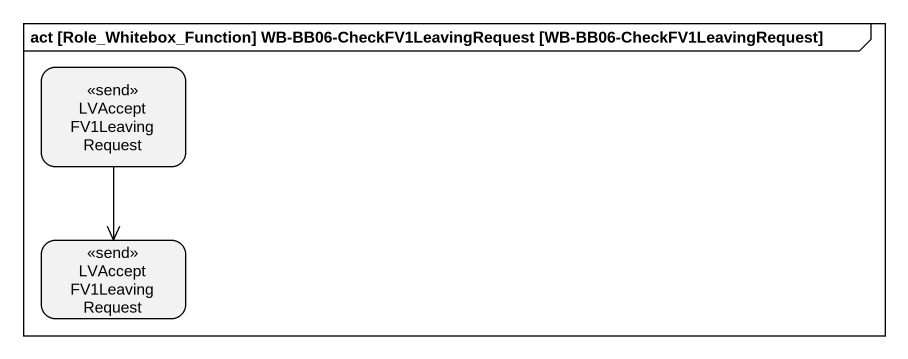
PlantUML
@startuml
mainframe act [Role_Whitebox_Function] WB-BB06-CheckFV1LeavingRequest [WB-BB06-CheckFV1LeavingRequest]
hide empty description
state LVAcceptFV1LeavingRequest <<send>>
state "LVAcceptFV1LeavingRequest" as LVAcceptFV1LeavingRequest_2 <<send>>
LVAcceptFV1LeavingRequest --> LVAcceptFV1LeavingRequest_2
@enduml
